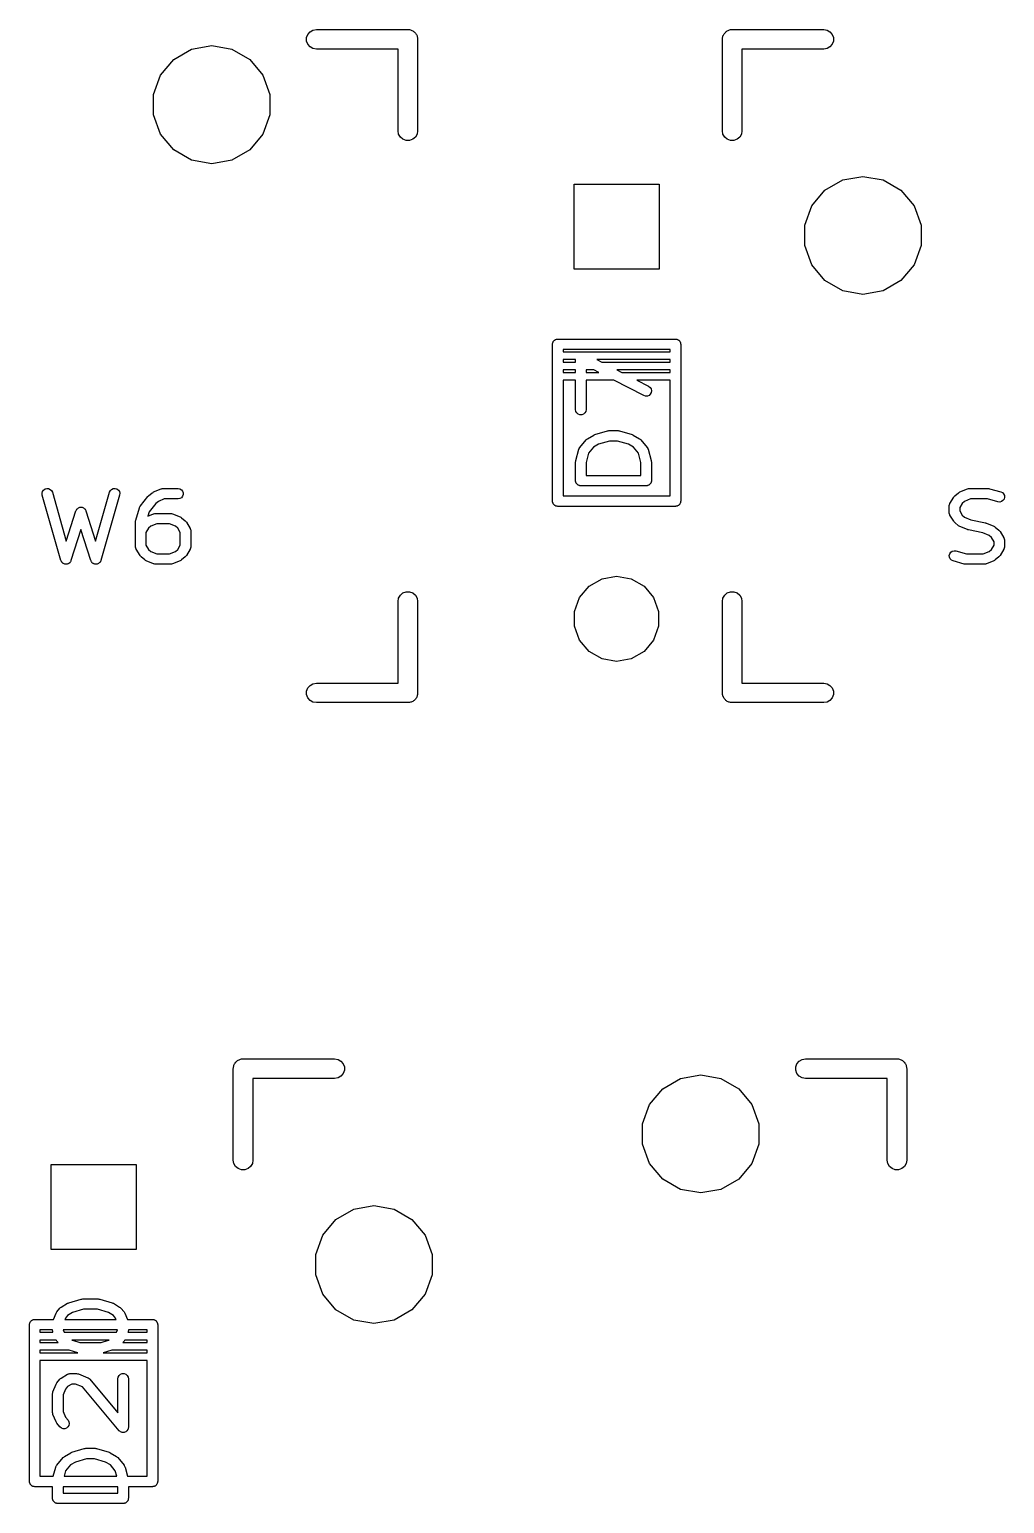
# Model space of a CAD drawing. Extents: x 47 to 330, y -254 to -153.
# Drawn here: x 151.62 to 170.56, y -182.1 to -153.46 of the extents above; entities that cross this region are included whole.
import ezdxf

# ---------------------------------------------------------------- set-up
doc = ezdxf.new("R2010")
doc.units = 0
doc.header["$MEASUREMENT"] = 0
doc.layers.add('BLACK', color=7, linetype='CONTINUOUS')

msp = doc.modelspace()

# ---------------------------------------------------------------- linework, layer by layer
at = {"layer": 'Black'}
for p, q in [((157.032, -153.555), (157.075, -153.504)), ((157.075, -153.504), (157.132, -153.471)), ((157.132, -153.471), (157.197, -153.459)), ((157.197, -153.459), (158.975, -153.459)), ((158.975, -153.459), (158.991, -153.462)), ((158.991, -153.462), (159.008, -153.462)), ((159.008, -153.462), (159.024, -153.468)), ((159.024, -153.468), (159.04, -153.471)), ((159.04, -153.471), (159.055, -153.479)), ((159.055, -153.479), (159.07, -153.485)), ((159.07, -153.485), (159.083, -153.496)), ((159.083, -153.496), (159.097, -153.504)), ((159.097, -153.504), (159.108, -153.517)), ((159.108, -153.517), (159.121, -153.528)), ((165.129, -153.528), (165.142, -153.517)), ((165.142, -153.517), (165.153, -153.504)), ((165.153, -153.504), (165.167, -153.496)), ((165.167, -153.496), (165.18, -153.485)), ((165.18, -153.485), (165.195, -153.479)), ((165.195, -153.479), (165.21, -153.471)), ((165.21, -153.471), (165.226, -153.468)), ((165.226, -153.468), (165.242, -153.462)), ((165.242, -153.462), (165.259, -153.462)), ((165.259, -153.462), (165.275, -153.459)), ((165.275, -153.459), (167.053, -153.459)), ((167.053, -153.459), (167.118, -153.471)), ((167.118, -153.471), (167.175, -153.504)), ((167.175, -153.504), (167.218, -153.555)), ((154.773, -153.842), (155.165, -153.773)), ((155.165, -153.773), (155.557, -153.842)), ((157.009, -153.617), (157.032, -153.555)), ((157.009, -153.683), (157.009, -153.617)), ((157.032, -153.745), (157.009, -153.683)), ((157.075, -153.796), (157.032, -153.745)), ((157.132, -153.829), (157.075, -153.796)), ((159.121, -153.528), (159.129, -153.542)), ((159.129, -153.542), (159.14, -153.555)), ((159.14, -153.555), (159.146, -153.57)), ((159.146, -153.57), (159.154, -153.585)), ((159.154, -153.585), (159.157, -153.601)), ((159.157, -153.601), (159.163, -153.617)), ((159.163, -153.617), (159.163, -153.634)), ((159.163, -153.634), (159.165, -153.65)), ((159.165, -153.65), (159.165, -155.428)), ((165.084, -153.65), (165.087, -153.634)), ((165.084, -155.428), (165.084, -153.65)), ((165.087, -153.617), (165.093, -153.601)), ((165.087, -153.634), (165.087, -153.617)), ((165.093, -153.601), (165.096, -153.585)), ((165.096, -153.585), (165.104, -153.57)), ((165.104, -153.57), (165.11, -153.555)), ((165.11, -153.555), (165.121, -153.542)), ((165.121, -153.542), (165.129, -153.528)), ((167.175, -153.796), (167.118, -153.829)), ((167.218, -153.745), (167.175, -153.796)), ((167.218, -153.555), (167.241, -153.617)), ((167.241, -153.683), (167.218, -153.745)), ((167.241, -153.617), (167.241, -153.683)), ((154.171, -154.346), (154.427, -154.041)), ((154.427, -154.041), (154.773, -153.842)), ((155.557, -153.842), (155.903, -154.041)), ((155.903, -154.041), (156.159, -154.346)), ((157.197, -153.84), (157.132, -153.829)), ((158.784, -153.84), (157.197, -153.84)), ((158.784, -155.428), (158.784, -153.84)), ((167.053, -153.84), (165.465, -153.84)), ((165.465, -153.84), (165.465, -155.428)), ((167.118, -153.829), (167.053, -153.84)), ((154.035, -154.721), (154.171, -154.346)), ((156.159, -154.346), (156.295, -154.721)), ((154.035, -155.119), (154.035, -154.721)), ((156.295, -154.721), (156.295, -155.119)), ((154.171, -155.494), (154.035, -155.119)), ((156.295, -155.119), (156.159, -155.494)), ((154.427, -155.799), (154.171, -155.494)), ((156.159, -155.494), (155.903, -155.799)), ((158.796, -155.493), (158.784, -155.428)), ((158.829, -155.55), (158.796, -155.493)), ((159.154, -155.493), (159.121, -155.55)), ((159.165, -155.428), (159.154, -155.493)), ((165.096, -155.493), (165.084, -155.428)), ((165.129, -155.55), (165.096, -155.493)), ((165.454, -155.493), (165.421, -155.55)), ((165.465, -155.428), (165.454, -155.493)), ((154.773, -155.998), (154.427, -155.799)), ((155.903, -155.799), (155.557, -155.998)), ((158.88, -155.593), (158.829, -155.55)), ((158.942, -155.616), (158.88, -155.593)), ((159.008, -155.616), (158.942, -155.616)), ((159.07, -155.593), (159.008, -155.616)), ((159.121, -155.55), (159.07, -155.593)), ((165.18, -155.593), (165.129, -155.55)), ((165.242, -155.616), (165.18, -155.593)), ((165.308, -155.616), (165.242, -155.616)), ((165.37, -155.593), (165.308, -155.616)), ((165.421, -155.55), (165.37, -155.593)), ((155.165, -156.067), (154.773, -155.998)), ((155.557, -155.998), (155.165, -156.067)), ((167.077, -156.581), (167.423, -156.382)), ((167.423, -156.382), (167.815, -156.313)), ((167.815, -156.313), (168.207, -156.382)), ((168.207, -156.382), (168.553, -156.581)), ((162.204, -158.115), (162.204, -156.464)), ((162.204, -156.464), (163.856, -156.464)), ((163.856, -156.464), (163.856, -158.115)), ((166.821, -156.886), (167.077, -156.581)), ((168.553, -156.581), (168.809, -156.886)), ((166.685, -157.261), (166.821, -156.886)), ((168.809, -156.886), (168.945, -157.261)), ((166.685, -157.659), (166.685, -157.261)), ((168.945, -157.261), (168.945, -157.659)), ((166.821, -158.034), (166.685, -157.659)), ((168.945, -157.659), (168.809, -158.034)), ((167.077, -158.339), (166.821, -158.034)), ((168.809, -158.034), (168.553, -158.339)), ((163.856, -158.115), (162.204, -158.115)), ((167.423, -158.538), (167.077, -158.339)), ((168.553, -158.339), (168.207, -158.538)), ((167.815, -158.607), (167.423, -158.538)), ((168.207, -158.538), (167.815, -158.607)), ((161.79, -159.55), (161.792, -159.541)), ((161.792, -159.541), (161.796, -159.534)), ((161.796, -159.534), (161.799, -159.525)), ((161.799, -159.525), (161.805, -159.518)), ((161.805, -159.518), (161.809, -159.511)), ((161.809, -159.511), (161.816, -159.505)), ((161.816, -159.505), (161.822, -159.498)), ((161.822, -159.498), (161.829, -159.494)), ((161.829, -159.494), (161.836, -159.488)), ((161.836, -159.488), (161.845, -159.485)), ((161.845, -159.485), (161.852, -159.481)), ((161.852, -159.481), (161.861, -159.479)), ((161.861, -159.479), (161.869, -159.476)), ((161.869, -159.476), (161.878, -159.476)), ((161.878, -159.476), (161.887, -159.474)), ((161.887, -159.474), (164.173, -159.474)), ((164.173, -159.474), (164.182, -159.476)), ((164.182, -159.476), (164.191, -159.476)), ((164.191, -159.476), (164.199, -159.479)), ((164.199, -159.479), (164.208, -159.481)), ((164.208, -159.481), (164.215, -159.485)), ((164.215, -159.485), (164.224, -159.488)), ((164.224, -159.488), (164.231, -159.494)), ((164.231, -159.494), (164.238, -159.498)), ((164.238, -159.498), (164.244, -159.505)), ((164.244, -159.505), (164.251, -159.511)), ((164.251, -159.511), (164.255, -159.518)), ((164.255, -159.518), (164.261, -159.525)), ((164.261, -159.525), (164.264, -159.534)), ((164.264, -159.534), (164.268, -159.541)), ((164.268, -159.541), (164.27, -159.55)), ((161.785, -159.576), (161.787, -159.567)), ((161.785, -162.624), (161.785, -159.576)), ((161.787, -159.558), (161.79, -159.55)), ((161.787, -159.567), (161.787, -159.558)), ((164.071, -159.678), (161.989, -159.678)), ((161.989, -159.678), (161.989, -159.725)), ((161.989, -159.725), (162.03, -159.725)), ((162.03, -159.725), (164.071, -159.725)), ((164.071, -159.725), (164.071, -159.678)), ((164.27, -159.55), (164.273, -159.558)), ((164.273, -159.558), (164.273, -159.567)), ((164.273, -159.567), (164.275, -159.576)), ((164.275, -159.576), (164.275, -162.624)), ((162.03, -159.875), (161.989, -159.875)), ((161.989, -159.875), (161.989, -159.925)), ((161.989, -159.925), (162.233, -159.925)), ((161.989, -160.075), (161.989, -160.125)), ((162.233, -160.075), (161.989, -160.075)), ((162.233, -159.875), (162.03, -159.875)), ((162.233, -159.925), (162.233, -159.875)), ((162.233, -160.125), (162.233, -160.075)), ((162.436, -160.075), (162.436, -160.125)), ((162.589, -160.075), (162.436, -160.075)), ((162.686, -160.125), (162.589, -160.075)), ((162.644, -159.875), (162.741, -159.925)), ((164.071, -159.875), (162.644, -159.875)), ((162.741, -159.925), (164.071, -159.925)), ((163.033, -160.075), (163.13, -160.125)), ((164.071, -160.075), (163.033, -160.075)), ((164.071, -159.925), (164.071, -159.875)), ((164.071, -160.125), (164.071, -160.075)), ((161.989, -160.125), (162.233, -160.125)), ((162.233, -160.275), (161.989, -160.275)), ((161.989, -160.275), (161.989, -162.522)), ((162.233, -160.846), (162.233, -160.275)), ((162.436, -160.125), (162.686, -160.125)), ((162.978, -160.275), (162.436, -160.275)), ((162.436, -160.275), (162.436, -160.846)), ((163.558, -160.573), (162.978, -160.275)), ((163.13, -160.125), (164.071, -160.125)), ((163.422, -160.275), (163.651, -160.393)), ((164.071, -160.275), (163.422, -160.275)), ((163.651, -160.393), (163.679, -160.414)), ((164.071, -162.522), (164.071, -160.275)), ((163.592, -160.584), (163.558, -160.573)), ((163.627, -160.582), (163.592, -160.584)), ((163.66, -160.569), (163.627, -160.582)), ((163.685, -160.545), (163.66, -160.569)), ((163.679, -160.414), (163.698, -160.444)), ((163.702, -160.513), (163.685, -160.545)), ((163.698, -160.444), (163.706, -160.478)), ((163.706, -160.478), (163.702, -160.513)), ((162.239, -160.881), (162.233, -160.846)), ((162.257, -160.911), (162.239, -160.881)), ((162.284, -160.934), (162.257, -160.911)), ((162.317, -160.946), (162.284, -160.934)), ((162.352, -160.946), (162.317, -160.946)), ((162.385, -160.934), (162.352, -160.946)), ((162.412, -160.911), (162.385, -160.934)), ((162.43, -160.881), (162.412, -160.911)), ((162.436, -160.846), (162.43, -160.881)), ((162.608, -161.329), (162.85, -161.257)), ((162.85, -161.257), (162.864, -161.255)), ((162.864, -161.255), (162.879, -161.252)), ((162.879, -161.252), (163.06, -161.252)), ((163.06, -161.252), (163.075, -161.255)), ((163.075, -161.255), (163.089, -161.257)), ((163.089, -161.257), (163.331, -161.329)), ((162.317, -161.579), (162.438, -161.434)), ((162.438, -161.434), (162.451, -161.423)), ((162.451, -161.423), (162.464, -161.412)), ((162.464, -161.412), (162.585, -161.339)), ((162.678, -161.52), (162.583, -161.577)), ((162.585, -161.339), (162.596, -161.335)), ((162.596, -161.335), (162.608, -161.329)), ((162.894, -161.456), (162.678, -161.52)), ((163.045, -161.456), (162.894, -161.456)), ((163.261, -161.52), (163.045, -161.456)), ((163.356, -161.577), (163.261, -161.52)), ((163.331, -161.329), (163.343, -161.335)), ((163.343, -161.335), (163.354, -161.339)), ((163.354, -161.339), (163.475, -161.412)), ((163.475, -161.412), (163.488, -161.423)), ((163.488, -161.423), (163.501, -161.434)), ((163.501, -161.434), (163.622, -161.579)), ((162.237, -161.835), (162.297, -161.617)), ((162.297, -161.617), (162.299, -161.614)), ((162.299, -161.61), (162.306, -161.598)), ((162.299, -161.614), (162.299, -161.61)), ((162.306, -161.598), (162.312, -161.585)), ((162.312, -161.585), (162.315, -161.583)), ((162.315, -161.583), (162.317, -161.579)), ((162.487, -161.693), (162.436, -161.876)), ((162.583, -161.577), (162.487, -161.693)), ((163.452, -161.693), (163.356, -161.577)), ((163.503, -161.876), (163.452, -161.693)), ((163.622, -161.579), (163.624, -161.583)), ((163.624, -161.583), (163.627, -161.585)), ((163.627, -161.585), (163.633, -161.598)), ((163.633, -161.598), (163.64, -161.61)), ((163.64, -161.61), (163.64, -161.614)), ((163.64, -161.614), (163.642, -161.617)), ((163.642, -161.617), (163.702, -161.835)), ((162.233, -161.862), (162.235, -161.848)), ((162.233, -162.225), (162.233, -161.862)), ((162.235, -161.848), (162.237, -161.835)), ((162.436, -161.876), (162.436, -162.123)), ((163.503, -162.123), (163.503, -161.876)), ((163.702, -161.835), (163.704, -161.848)), ((163.704, -161.848), (163.706, -161.862)), ((163.706, -161.862), (163.706, -162.225)), ((151.899, -162.409), (151.927, -162.388)), ((151.927, -162.388), (151.961, -162.378)), ((151.961, -162.378), (151.997, -162.381)), ((151.997, -162.381), (152.029, -162.395)), ((152.029, -162.395), (152.054, -162.42)), ((153.196, -162.42), (153.221, -162.395)), ((153.221, -162.395), (153.253, -162.381)), ((153.253, -162.381), (153.289, -162.378)), ((153.289, -162.378), (153.323, -162.388)), ((153.323, -162.388), (153.351, -162.409)), ((154.037, -162.446), (154.182, -162.386)), ((154.182, -162.386), (154.185, -162.385)), ((154.185, -162.385), (154.187, -162.384)), ((154.187, -162.384), (154.202, -162.381)), ((154.202, -162.381), (154.217, -162.378)), ((154.217, -162.378), (154.219, -162.378)), ((154.219, -162.378), (154.222, -162.378)), ((154.222, -162.378), (154.512, -162.378)), ((154.512, -162.378), (154.547, -162.384)), ((154.547, -162.384), (154.577, -162.402)), ((154.577, -162.402), (154.6, -162.429)), ((162.234, -162.234), (162.233, -162.225)), ((162.234, -162.243), (162.234, -162.234)), ((162.238, -162.251), (162.234, -162.243)), ((162.239, -162.26), (162.238, -162.251)), ((162.243, -162.267), (162.239, -162.26)), ((162.247, -162.276), (162.243, -162.267)), ((162.252, -162.282), (162.247, -162.276)), ((162.257, -162.29), (162.252, -162.282)), ((162.264, -162.296), (162.257, -162.29)), ((162.269, -162.303), (162.264, -162.296)), ((162.277, -162.307), (162.269, -162.303)), ((162.284, -162.313), (162.277, -162.307)), ((162.292, -162.316), (162.284, -162.313)), ((162.3, -162.32), (162.292, -162.316)), ((162.309, -162.322), (162.3, -162.32)), ((162.317, -162.325), (162.309, -162.322)), ((162.326, -162.325), (162.317, -162.325)), ((162.335, -162.326), (162.326, -162.325)), ((163.605, -162.326), (162.335, -162.326)), ((162.436, -162.123), (163.503, -162.123)), ((163.613, -162.325), (163.605, -162.326)), ((163.622, -162.325), (163.613, -162.325)), ((163.631, -162.322), (163.622, -162.325)), ((163.639, -162.32), (163.631, -162.322)), ((163.647, -162.316), (163.639, -162.32)), ((163.655, -162.313), (163.647, -162.316)), ((163.662, -162.307), (163.655, -162.313)), ((163.67, -162.303), (163.662, -162.307)), ((163.676, -162.296), (163.67, -162.303)), ((163.682, -162.29), (163.676, -162.296)), ((163.687, -162.282), (163.682, -162.29)), ((163.693, -162.276), (163.687, -162.282)), ((163.696, -162.267), (163.693, -162.276)), ((163.7, -162.26), (163.696, -162.267)), ((163.702, -162.251), (163.7, -162.26)), ((163.705, -162.243), (163.702, -162.251)), ((163.706, -162.225), (163.705, -162.234)), ((163.705, -162.234), (163.705, -162.243)), ((169.699, -162.446), (169.844, -162.386)), ((169.844, -162.386), (169.846, -162.385)), ((169.846, -162.385), (169.849, -162.384)), ((169.849, -162.384), (169.864, -162.381)), ((169.864, -162.381), (169.879, -162.378)), ((169.879, -162.378), (169.881, -162.378)), ((169.881, -162.378), (169.883, -162.378)), ((169.883, -162.378), (170.246, -162.378)), ((170.246, -162.378), (170.26, -162.38)), ((170.26, -162.38), (170.273, -162.382)), ((170.273, -162.382), (170.491, -162.442)), ((151.871, -162.472), (151.879, -162.438)), ((151.874, -162.507), (151.871, -162.472)), ((152.237, -163.777), (151.874, -162.507)), ((151.879, -162.438), (151.899, -162.409)), ((152.054, -162.42), (152.07, -162.452)), ((152.07, -162.452), (152.34, -163.399)), ((152.91, -163.399), (153.18, -162.452)), ((153.376, -162.507), (153.013, -163.777)), ((153.18, -162.452), (153.196, -162.42)), ((153.351, -162.409), (153.371, -162.438)), ((153.371, -162.438), (153.379, -162.472)), ((153.379, -162.472), (153.376, -162.507)), ((153.779, -162.718), (153.925, -162.537)), ((153.925, -162.537), (153.932, -162.53)), ((153.932, -162.53), (153.939, -162.522)), ((153.939, -162.522), (154.011, -162.462)), ((154.077, -162.672), (153.95, -162.83)), ((154.011, -162.462), (154.025, -162.454)), ((154.025, -162.454), (154.037, -162.446)), ((154.13, -162.628), (154.077, -162.672)), ((154.242, -162.581), (154.13, -162.628)), ((154.512, -162.581), (154.242, -162.581)), ((154.547, -162.575), (154.512, -162.581)), ((154.577, -162.557), (154.547, -162.575)), ((154.6, -162.53), (154.577, -162.557)), ((154.6, -162.429), (154.612, -162.462)), ((154.612, -162.497), (154.6, -162.53)), ((154.612, -162.462), (154.612, -162.497)), ((161.787, -162.633), (161.785, -162.624)), ((161.787, -162.642), (161.787, -162.633)), ((161.79, -162.65), (161.787, -162.642)), ((161.792, -162.659), (161.79, -162.65)), ((161.796, -162.666), (161.792, -162.659)), ((161.799, -162.675), (161.796, -162.666)), ((161.805, -162.682), (161.799, -162.675)), ((161.809, -162.689), (161.805, -162.682)), ((161.816, -162.695), (161.809, -162.689)), ((161.989, -162.522), (164.071, -162.522)), ((164.251, -162.689), (164.244, -162.695)), ((164.255, -162.682), (164.251, -162.689)), ((164.261, -162.675), (164.255, -162.682)), ((164.264, -162.666), (164.261, -162.675)), ((164.268, -162.659), (164.264, -162.666)), ((164.27, -162.65), (164.268, -162.659)), ((164.273, -162.642), (164.27, -162.65)), ((164.275, -162.624), (164.273, -162.633)), ((164.273, -162.633), (164.273, -162.642)), ((169.496, -162.695), (169.498, -162.687)), ((169.498, -162.687), (169.502, -162.678)), ((169.502, -162.678), (169.506, -162.669)), ((169.506, -162.669), (169.578, -162.548)), ((169.578, -162.548), (169.59, -162.535)), ((169.59, -162.535), (169.601, -162.522)), ((169.601, -162.522), (169.673, -162.462)), ((169.673, -162.462), (169.686, -162.454)), ((169.686, -162.454), (169.699, -162.446)), ((169.744, -162.668), (169.695, -162.75)), ((169.791, -162.628), (169.744, -162.668)), ((169.904, -162.581), (169.791, -162.628)), ((170.232, -162.581), (169.904, -162.581)), ((170.437, -162.638), (170.232, -162.581)), ((170.472, -162.641), (170.437, -162.638)), ((170.506, -162.632), (170.472, -162.641)), ((170.491, -162.442), (170.523, -162.457)), ((170.535, -162.612), (170.506, -162.632)), ((170.523, -162.457), (170.548, -162.482)), ((170.556, -162.584), (170.535, -162.612)), ((170.548, -162.482), (170.562, -162.515)), ((170.565, -162.55), (170.556, -162.584)), ((170.562, -162.515), (170.565, -162.55)), ((152.34, -163.399), (152.528, -162.811)), ((152.528, -162.811), (152.53, -162.808)), ((152.53, -162.808), (152.531, -162.804)), ((152.531, -162.804), (152.538, -162.792)), ((152.538, -162.792), (152.545, -162.78)), ((152.545, -162.78), (152.548, -162.777)), ((152.548, -162.777), (152.55, -162.774)), ((152.55, -162.774), (152.561, -162.766)), ((152.561, -162.766), (152.571, -162.756)), ((152.571, -162.756), (152.575, -162.755)), ((152.575, -162.755), (152.578, -162.752)), ((152.578, -162.752), (152.591, -162.748)), ((152.591, -162.748), (152.603, -162.743)), ((152.603, -162.743), (152.607, -162.743)), ((152.607, -162.743), (152.611, -162.742)), ((152.611, -162.742), (152.625, -162.742)), ((152.625, -162.742), (152.639, -162.742)), ((152.639, -162.742), (152.643, -162.743)), ((152.643, -162.743), (152.647, -162.743)), ((152.647, -162.743), (152.659, -162.748)), ((152.659, -162.748), (152.672, -162.752)), ((152.672, -162.752), (152.675, -162.755)), ((152.675, -162.755), (152.679, -162.756)), ((152.679, -162.756), (152.689, -162.766)), ((152.689, -162.766), (152.7, -162.774)), ((152.7, -162.774), (152.702, -162.777)), ((152.702, -162.777), (152.705, -162.78)), ((152.705, -162.78), (152.712, -162.792)), ((152.712, -162.792), (152.719, -162.804)), ((152.719, -162.804), (152.72, -162.808)), ((152.72, -162.808), (152.722, -162.811)), ((152.722, -162.811), (152.91, -163.399)), ((153.689, -162.995), (153.761, -162.753)), ((153.761, -162.753), (153.762, -162.751)), ((153.762, -162.749), (153.77, -162.735)), ((153.762, -162.751), (153.762, -162.749)), ((153.77, -162.735), (153.777, -162.721)), ((153.777, -162.721), (153.779, -162.72)), ((153.779, -162.72), (153.779, -162.718)), ((153.95, -162.83), (153.924, -162.917)), ((153.924, -162.917), (154.037, -162.87)), ((154.037, -162.87), (154.04, -162.869)), ((154.04, -162.869), (154.042, -162.868)), ((154.042, -162.868), (154.057, -162.865)), ((154.057, -162.865), (154.072, -162.862)), ((154.072, -162.862), (154.074, -162.862)), ((154.074, -162.862), (154.076, -162.862)), ((154.076, -162.862), (154.367, -162.862)), ((154.367, -162.862), (154.369, -162.862)), ((154.369, -162.862), (154.371, -162.862)), ((154.371, -162.862), (154.386, -162.865)), ((154.386, -162.865), (154.401, -162.868)), ((154.401, -162.868), (154.403, -162.869)), ((154.403, -162.869), (154.406, -162.87)), ((154.406, -162.87), (154.551, -162.93)), ((154.551, -162.93), (154.564, -162.938)), ((154.564, -162.938), (154.577, -162.946)), ((154.577, -162.946), (154.649, -163.006)), ((161.822, -162.702), (161.816, -162.695)), ((161.829, -162.706), (161.822, -162.702)), ((161.836, -162.712), (161.829, -162.706)), ((161.845, -162.715), (161.836, -162.712)), ((161.852, -162.719), (161.845, -162.715)), ((161.861, -162.721), (161.852, -162.719)), ((161.869, -162.724), (161.861, -162.721)), ((161.878, -162.724), (161.869, -162.724)), ((161.887, -162.726), (161.878, -162.724)), ((164.173, -162.726), (161.887, -162.726)), ((164.182, -162.724), (164.173, -162.726)), ((164.191, -162.724), (164.182, -162.724)), ((164.199, -162.721), (164.191, -162.724)), ((164.208, -162.719), (164.199, -162.721)), ((164.215, -162.715), (164.208, -162.719)), ((164.224, -162.712), (164.215, -162.715)), ((164.231, -162.706), (164.224, -162.712)), ((164.238, -162.702), (164.231, -162.706)), ((164.244, -162.695), (164.238, -162.702)), ((169.491, -162.721), (169.493, -162.712)), ((169.491, -162.842), (169.491, -162.721)), ((169.493, -162.852), (169.491, -162.842)), ((169.493, -162.702), (169.496, -162.695)), ((169.493, -162.712), (169.493, -162.702)), ((169.493, -162.862), (169.493, -162.852)), ((169.496, -162.869), (169.493, -162.862)), ((169.498, -162.877), (169.496, -162.869)), ((169.502, -162.886), (169.498, -162.877)), ((169.506, -162.895), (169.502, -162.886)), ((169.578, -163.016), (169.506, -162.895)), ((169.695, -162.75), (169.695, -162.814)), ((169.695, -162.814), (169.744, -162.896)), ((169.744, -162.896), (169.791, -162.936)), ((169.791, -162.936), (169.913, -162.987)), ((152.625, -163.176), (152.431, -163.78)), ((152.819, -163.78), (152.625, -163.176)), ((153.685, -163.024), (153.687, -163.009)), ((153.685, -163.508), (153.685, -163.024)), ((153.687, -163.009), (153.689, -162.995)), ((153.937, -163.151), (153.888, -163.233)), ((153.888, -163.233), (153.888, -163.479)), ((153.985, -163.112), (153.937, -163.151)), ((154.097, -163.065), (153.985, -163.112)), ((154.346, -163.065), (154.097, -163.065)), ((154.459, -163.112), (154.346, -163.065)), ((154.506, -163.151), (154.459, -163.112)), ((154.555, -163.233), (154.506, -163.151)), ((154.555, -163.479), (154.555, -163.233)), ((154.649, -163.006), (154.66, -163.019)), ((154.66, -163.019), (154.672, -163.032)), ((154.672, -163.032), (154.744, -163.153)), ((154.744, -163.153), (154.748, -163.162)), ((154.748, -163.162), (154.752, -163.17)), ((154.752, -163.17), (154.754, -163.178)), ((154.754, -163.178), (154.757, -163.186)), ((154.757, -163.186), (154.757, -163.196)), ((154.757, -163.196), (154.759, -163.205)), ((154.759, -163.205), (154.759, -163.508)), ((169.59, -163.028), (169.578, -163.016)), ((169.601, -163.041), (169.59, -163.028)), ((169.673, -163.102), (169.601, -163.041)), ((169.686, -163.109), (169.673, -163.102)), ((169.699, -163.118), (169.686, -163.109)), ((169.844, -163.178), (169.699, -163.118)), ((169.854, -163.18), (169.844, -163.178)), ((169.863, -163.184), (169.854, -163.18)), ((170.143, -163.242), (169.863, -163.184)), ((169.913, -162.987), (170.194, -163.045)), ((170.265, -163.293), (170.143, -163.242)), ((170.194, -163.045), (170.203, -163.049)), ((170.203, -163.049), (170.213, -163.051)), ((170.213, -163.051), (170.358, -163.111)), ((170.358, -163.111), (170.371, -163.12)), ((170.371, -163.12), (170.384, -163.127)), ((170.384, -163.127), (170.456, -163.188)), ((170.456, -163.188), (170.467, -163.201)), ((170.467, -163.201), (170.478, -163.213)), ((170.478, -163.213), (170.551, -163.334)), ((153.686, -163.517), (153.685, -163.508)), ((153.686, -163.527), (153.686, -163.517)), ((153.689, -163.534), (153.686, -163.527)), ((153.691, -163.542), (153.689, -163.534)), ((153.696, -163.551), (153.691, -163.542)), ((153.699, -163.56), (153.696, -163.551)), ((153.888, -163.479), (153.937, -163.562)), ((154.506, -163.562), (154.555, -163.479)), ((154.748, -163.551), (154.744, -163.56)), ((154.752, -163.542), (154.748, -163.551)), ((154.754, -163.534), (154.752, -163.542)), ((154.757, -163.527), (154.754, -163.534)), ((154.759, -163.508), (154.757, -163.517)), ((154.757, -163.517), (154.757, -163.527)), ((170.313, -163.333), (170.265, -163.293)), ((170.362, -163.415), (170.313, -163.333)), ((170.313, -163.562), (170.362, -163.479)), ((170.362, -163.479), (170.362, -163.415)), ((170.551, -163.334), (170.554, -163.343)), ((170.554, -163.551), (170.551, -163.56)), ((170.554, -163.343), (170.559, -163.352)), ((170.559, -163.542), (170.554, -163.551)), ((170.559, -163.352), (170.561, -163.36)), ((170.561, -163.534), (170.559, -163.542)), ((170.561, -163.36), (170.564, -163.367)), ((170.564, -163.527), (170.561, -163.534)), ((170.564, -163.367), (170.564, -163.377)), ((170.564, -163.377), (170.565, -163.387)), ((170.565, -163.508), (170.564, -163.517)), ((170.564, -163.517), (170.564, -163.527)), ((170.565, -163.387), (170.565, -163.508)), ((152.239, -163.783), (152.237, -163.777)), ((152.241, -163.788), (152.239, -163.783)), ((152.247, -163.798), (152.241, -163.788)), ((152.252, -163.809), (152.247, -163.798)), ((152.257, -163.813), (152.252, -163.809)), ((152.26, -163.818), (152.257, -163.813)), ((152.269, -163.825), (152.26, -163.818)), ((152.278, -163.834), (152.269, -163.825)), ((152.283, -163.836), (152.278, -163.834)), ((152.287, -163.839), (152.283, -163.836)), ((152.389, -163.835), (152.384, -163.838)), ((152.398, -163.827), (152.389, -163.835)), ((152.408, -163.82), (152.398, -163.827)), ((152.411, -163.816), (152.408, -163.82)), ((152.415, -163.812), (152.411, -163.816)), ((152.421, -163.801), (152.415, -163.812)), ((152.427, -163.791), (152.421, -163.801)), ((152.429, -163.785), (152.427, -163.791)), ((152.431, -163.78), (152.429, -163.785)), ((152.821, -163.785), (152.819, -163.78)), ((152.823, -163.791), (152.821, -163.785)), ((152.829, -163.801), (152.823, -163.791)), ((152.835, -163.812), (152.829, -163.801)), ((152.839, -163.816), (152.835, -163.812)), ((152.842, -163.82), (152.839, -163.816)), ((152.852, -163.827), (152.842, -163.82)), ((152.861, -163.835), (152.852, -163.827)), ((152.866, -163.838), (152.861, -163.835)), ((152.967, -163.836), (152.963, -163.839)), ((152.972, -163.834), (152.967, -163.836)), ((152.981, -163.825), (152.972, -163.834)), ((152.99, -163.818), (152.981, -163.825)), ((152.993, -163.813), (152.99, -163.818)), ((152.998, -163.809), (152.993, -163.813)), ((153.003, -163.798), (152.998, -163.809)), ((153.009, -163.788), (153.003, -163.798)), ((153.011, -163.783), (153.009, -163.788)), ((153.013, -163.777), (153.011, -163.783)), ((153.772, -163.681), (153.699, -163.56)), ((153.783, -163.694), (153.772, -163.681)), ((153.794, -163.707), (153.783, -163.694)), ((153.866, -163.767), (153.794, -163.707)), ((153.879, -163.775), (153.866, -163.767)), ((153.892, -163.783), (153.879, -163.775)), ((154.037, -163.843), (153.892, -163.783)), ((153.937, -163.562), (153.985, -163.601)), ((153.985, -163.601), (154.097, -163.648)), ((154.097, -163.648), (154.346, -163.648)), ((154.346, -163.648), (154.459, -163.601)), ((154.551, -163.783), (154.406, -163.843)), ((154.459, -163.601), (154.506, -163.562)), ((154.564, -163.775), (154.551, -163.783)), ((154.577, -163.767), (154.564, -163.775)), ((154.649, -163.707), (154.577, -163.767)), ((154.66, -163.694), (154.649, -163.707)), ((154.672, -163.681), (154.66, -163.694)), ((154.744, -163.56), (154.672, -163.681)), ((169.492, -163.679), (169.501, -163.645)), ((169.495, -163.714), (169.492, -163.679)), ((169.509, -163.747), (169.495, -163.714)), ((169.501, -163.645), (169.522, -163.617)), ((169.534, -163.772), (169.509, -163.747)), ((169.522, -163.617), (169.551, -163.597)), ((169.566, -163.787), (169.534, -163.772)), ((169.551, -163.597), (169.585, -163.588)), ((169.784, -163.847), (169.566, -163.787)), ((169.585, -163.588), (169.62, -163.591)), ((169.62, -163.591), (169.825, -163.648)), ((169.825, -163.648), (170.153, -163.648)), ((170.153, -163.648), (170.265, -163.601)), ((170.358, -163.783), (170.213, -163.843)), ((170.265, -163.601), (170.313, -163.562)), ((170.371, -163.775), (170.358, -163.783)), ((170.384, -163.767), (170.371, -163.775)), ((170.456, -163.707), (170.384, -163.767)), ((170.467, -163.694), (170.456, -163.707)), ((170.478, -163.681), (170.467, -163.694)), ((170.551, -163.56), (170.478, -163.681)), ((152.299, -163.843), (152.287, -163.839)), ((152.31, -163.848), (152.299, -163.843)), ((152.316, -163.848), (152.31, -163.848)), ((152.321, -163.85), (152.316, -163.848)), ((152.333, -163.85), (152.321, -163.85)), ((152.345, -163.851), (152.333, -163.85)), ((152.351, -163.849), (152.345, -163.851)), ((152.356, -163.849), (152.351, -163.849)), ((152.368, -163.844), (152.356, -163.849)), ((152.379, -163.841), (152.368, -163.844)), ((152.384, -163.838), (152.379, -163.841)), ((152.871, -163.841), (152.866, -163.838)), ((152.882, -163.844), (152.871, -163.841)), ((152.894, -163.849), (152.882, -163.844)), ((152.899, -163.849), (152.894, -163.849)), ((152.905, -163.851), (152.899, -163.849)), ((152.917, -163.85), (152.905, -163.851)), ((152.929, -163.85), (152.917, -163.85)), ((152.934, -163.848), (152.929, -163.85)), ((152.94, -163.848), (152.934, -163.848)), ((152.951, -163.843), (152.94, -163.848)), ((152.963, -163.839), (152.951, -163.843)), ((154.04, -163.844), (154.037, -163.843)), ((154.042, -163.845), (154.04, -163.844)), ((154.057, -163.848), (154.042, -163.845)), ((154.072, -163.851), (154.057, -163.848)), ((154.074, -163.851), (154.072, -163.851)), ((154.076, -163.851), (154.074, -163.851)), ((154.367, -163.851), (154.076, -163.851)), ((154.369, -163.851), (154.367, -163.851)), ((154.371, -163.851), (154.369, -163.851)), ((154.386, -163.848), (154.371, -163.851)), ((154.401, -163.845), (154.386, -163.848)), ((154.403, -163.844), (154.401, -163.845)), ((154.406, -163.843), (154.403, -163.844)), ((162.747, -164.131), (163.03, -164.081)), ((163.03, -164.081), (163.313, -164.131)), ((169.797, -163.849), (169.784, -163.847)), ((169.811, -163.851), (169.797, -163.849)), ((170.174, -163.851), (169.811, -163.851)), ((170.176, -163.851), (170.174, -163.851)), ((170.178, -163.851), (170.176, -163.851)), ((170.193, -163.848), (170.178, -163.851)), ((170.208, -163.845), (170.193, -163.848)), ((170.21, -163.844), (170.208, -163.845)), ((170.213, -163.843), (170.21, -163.844)), ((158.829, -164.45), (158.88, -164.407)), ((158.88, -164.407), (158.942, -164.384)), ((158.942, -164.384), (159.008, -164.384)), ((159.008, -164.384), (159.07, -164.407)), ((159.07, -164.407), (159.121, -164.45)), ((162.312, -164.496), (162.497, -164.275)), ((162.497, -164.275), (162.747, -164.131)), ((163.313, -164.131), (163.563, -164.275)), ((163.563, -164.275), (163.748, -164.496)), ((165.129, -164.45), (165.18, -164.407)), ((165.18, -164.407), (165.242, -164.384)), ((165.242, -164.384), (165.308, -164.384)), ((165.308, -164.384), (165.37, -164.407)), ((165.37, -164.407), (165.421, -164.45)), ((158.784, -164.572), (158.796, -164.507)), ((158.784, -166.159), (158.784, -164.572)), ((158.796, -164.507), (158.829, -164.45)), ((159.121, -164.45), (159.154, -164.507)), ((159.154, -164.507), (159.165, -164.572)), ((159.165, -164.572), (159.165, -166.35)), ((162.214, -164.766), (162.312, -164.496)), ((163.748, -164.496), (163.846, -164.766)), ((165.084, -164.572), (165.096, -164.507)), ((165.084, -166.35), (165.084, -164.572)), ((165.096, -164.507), (165.129, -164.45)), ((165.421, -164.45), (165.454, -164.507)), ((165.454, -164.507), (165.465, -164.572)), ((165.465, -164.572), (165.465, -166.159)), ((162.214, -165.054), (162.214, -164.766)), ((163.846, -164.766), (163.846, -165.054)), ((162.312, -165.324), (162.214, -165.054)), ((163.846, -165.054), (163.748, -165.324)), ((162.497, -165.545), (162.312, -165.324)), ((162.747, -165.689), (162.497, -165.545)), ((163.563, -165.545), (163.313, -165.689)), ((163.748, -165.324), (163.563, -165.545)), ((163.03, -165.739), (162.747, -165.689)), ((163.313, -165.689), (163.03, -165.739)), ((157.009, -166.317), (157.032, -166.255)), ((157.009, -166.383), (157.009, -166.317)), ((157.032, -166.445), (157.009, -166.383)), ((157.032, -166.255), (157.075, -166.204)), ((157.075, -166.204), (157.132, -166.171)), ((157.132, -166.171), (157.197, -166.159)), ((157.197, -166.159), (158.784, -166.159)), ((159.154, -166.415), (159.146, -166.43)), ((159.157, -166.399), (159.154, -166.415)), ((159.163, -166.383), (159.157, -166.399)), ((159.165, -166.35), (159.163, -166.366)), ((159.163, -166.366), (159.163, -166.383)), ((165.087, -166.366), (165.084, -166.35)), ((165.087, -166.383), (165.087, -166.366)), ((165.093, -166.399), (165.087, -166.383)), ((165.096, -166.415), (165.093, -166.399)), ((165.104, -166.43), (165.096, -166.415)), ((165.465, -166.159), (167.053, -166.159)), ((167.053, -166.159), (167.118, -166.171)), ((167.118, -166.171), (167.175, -166.204)), ((167.175, -166.204), (167.218, -166.255)), ((167.218, -166.255), (167.241, -166.317)), ((167.241, -166.383), (167.218, -166.445)), ((167.241, -166.317), (167.241, -166.383)), ((157.075, -166.496), (157.032, -166.445)), ((157.132, -166.529), (157.075, -166.496)), ((157.197, -166.54), (157.132, -166.529)), ((158.975, -166.54), (157.197, -166.54)), ((158.991, -166.538), (158.975, -166.54)), ((159.008, -166.538), (158.991, -166.538)), ((159.024, -166.532), (159.008, -166.538)), ((159.04, -166.529), (159.024, -166.532)), ((159.055, -166.521), (159.04, -166.529)), ((159.07, -166.515), (159.055, -166.521)), ((159.083, -166.504), (159.07, -166.515)), ((159.097, -166.496), (159.083, -166.504)), ((159.108, -166.483), (159.097, -166.496)), ((159.121, -166.472), (159.108, -166.483)), ((159.129, -166.458), (159.121, -166.472)), ((159.14, -166.445), (159.129, -166.458)), ((159.146, -166.43), (159.14, -166.445)), ((165.11, -166.445), (165.104, -166.43)), ((165.121, -166.458), (165.11, -166.445)), ((165.129, -166.472), (165.121, -166.458)), ((165.142, -166.483), (165.129, -166.472)), ((165.153, -166.496), (165.142, -166.483)), ((165.167, -166.504), (165.153, -166.496)), ((165.18, -166.515), (165.167, -166.504)), ((165.195, -166.521), (165.18, -166.515)), ((165.21, -166.529), (165.195, -166.521)), ((165.226, -166.532), (165.21, -166.529)), ((165.242, -166.538), (165.226, -166.532)), ((165.259, -166.538), (165.242, -166.538)), ((165.275, -166.54), (165.259, -166.538)), ((167.053, -166.54), (165.275, -166.54)), ((167.118, -166.529), (167.053, -166.54)), ((167.175, -166.496), (167.118, -166.529)), ((167.218, -166.445), (167.175, -166.496)), ((155.596, -173.585), (155.604, -173.57)), ((155.604, -173.57), (155.61, -173.555)), ((155.61, -173.555), (155.621, -173.542)), ((155.621, -173.542), (155.629, -173.528)), ((155.629, -173.528), (155.642, -173.517)), ((155.642, -173.517), (155.653, -173.504)), ((155.653, -173.504), (155.667, -173.496)), ((155.667, -173.496), (155.68, -173.485)), ((155.68, -173.485), (155.695, -173.479)), ((155.695, -173.479), (155.71, -173.471)), ((155.71, -173.471), (155.726, -173.468)), ((155.726, -173.468), (155.742, -173.462)), ((155.742, -173.462), (155.759, -173.462)), ((155.759, -173.462), (155.775, -173.459)), ((155.775, -173.459), (157.553, -173.459)), ((157.553, -173.459), (157.618, -173.471)), ((157.618, -173.471), (157.675, -173.504)), ((157.675, -173.504), (157.718, -173.555)), ((157.718, -173.555), (157.741, -173.617)), ((166.509, -173.617), (166.532, -173.555)), ((166.532, -173.555), (166.575, -173.504)), ((166.575, -173.504), (166.632, -173.471)), ((166.632, -173.471), (166.697, -173.459)), ((166.697, -173.459), (168.475, -173.459)), ((168.475, -173.459), (168.491, -173.462)), ((168.491, -173.462), (168.508, -173.462)), ((168.508, -173.462), (168.524, -173.468)), ((168.524, -173.468), (168.54, -173.471)), ((168.54, -173.471), (168.555, -173.479)), ((168.555, -173.479), (168.57, -173.485)), ((168.57, -173.485), (168.583, -173.496)), ((168.583, -173.496), (168.597, -173.504)), ((168.597, -173.504), (168.608, -173.517)), ((168.608, -173.517), (168.621, -173.528)), ((168.621, -173.528), (168.629, -173.542)), ((168.629, -173.542), (168.64, -173.555)), ((168.64, -173.555), (168.646, -173.57)), ((168.646, -173.57), (168.654, -173.585)), ((155.584, -173.65), (155.587, -173.634)), ((155.584, -175.428), (155.584, -173.65)), ((155.587, -173.617), (155.593, -173.601)), ((155.587, -173.634), (155.587, -173.617)), ((155.593, -173.601), (155.596, -173.585)), ((157.553, -173.84), (155.965, -173.84)), ((155.965, -173.84), (155.965, -175.428)), ((157.618, -173.829), (157.553, -173.84)), ((157.675, -173.796), (157.618, -173.829)), ((157.718, -173.745), (157.675, -173.796)), ((157.741, -173.683), (157.718, -173.745)), ((157.741, -173.617), (157.741, -173.683)), ((163.927, -174.041), (164.273, -173.842)), ((164.273, -173.842), (164.665, -173.773)), ((164.665, -173.773), (165.057, -173.842)), ((165.057, -173.842), (165.403, -174.041)), ((166.509, -173.683), (166.509, -173.617)), ((166.532, -173.745), (166.509, -173.683)), ((166.575, -173.796), (166.532, -173.745)), ((166.632, -173.829), (166.575, -173.796)), ((166.697, -173.84), (166.632, -173.829)), ((168.284, -173.84), (166.697, -173.84)), ((168.284, -175.428), (168.284, -173.84)), ((168.654, -173.585), (168.657, -173.601)), ((168.657, -173.601), (168.663, -173.617)), ((168.663, -173.617), (168.663, -173.634)), ((168.663, -173.634), (168.665, -173.65)), ((168.665, -173.65), (168.665, -175.428)), ((163.671, -174.346), (163.927, -174.041)), ((165.403, -174.041), (165.659, -174.346)), ((163.535, -174.721), (163.671, -174.346)), ((165.659, -174.346), (165.795, -174.721)), ((163.535, -175.119), (163.535, -174.721)), ((165.795, -174.721), (165.795, -175.119)), ((163.671, -175.494), (163.535, -175.119)), ((165.795, -175.119), (165.659, -175.494)), ((152.044, -177.165), (152.044, -175.514)), ((152.044, -175.514), (153.695, -175.514)), ((153.695, -175.514), (153.695, -177.165)), ((155.596, -175.493), (155.584, -175.428)), ((155.629, -175.55), (155.596, -175.493)), ((155.68, -175.593), (155.629, -175.55)), ((155.921, -175.55), (155.87, -175.593)), ((155.954, -175.493), (155.921, -175.55)), ((155.965, -175.428), (155.954, -175.493)), ((163.927, -175.799), (163.671, -175.494)), ((165.659, -175.494), (165.403, -175.799)), ((168.296, -175.493), (168.284, -175.428)), ((168.329, -175.55), (168.296, -175.493)), ((168.38, -175.593), (168.329, -175.55)), ((168.621, -175.55), (168.57, -175.593)), ((168.654, -175.493), (168.621, -175.55)), ((168.665, -175.428), (168.654, -175.493)), ((155.742, -175.616), (155.68, -175.593)), ((155.808, -175.616), (155.742, -175.616)), ((155.87, -175.593), (155.808, -175.616)), ((164.273, -175.998), (163.927, -175.799)), ((165.403, -175.799), (165.057, -175.998)), ((168.442, -175.616), (168.38, -175.593)), ((168.508, -175.616), (168.442, -175.616)), ((168.57, -175.593), (168.508, -175.616)), ((164.665, -176.067), (164.273, -175.998)), ((165.057, -175.998), (164.665, -176.067)), ((157.577, -176.581), (157.923, -176.382)), ((157.923, -176.382), (158.315, -176.313)), ((158.315, -176.313), (158.707, -176.382)), ((158.707, -176.382), (159.053, -176.581)), ((157.321, -176.886), (157.577, -176.581)), ((159.053, -176.581), (159.309, -176.886)), ((157.185, -177.261), (157.321, -176.886)), ((159.309, -176.886), (159.445, -177.261)), ((153.695, -177.165), (152.044, -177.165)), ((157.185, -177.659), (157.185, -177.261)), ((159.445, -177.261), (159.445, -177.659)), ((157.321, -178.034), (157.185, -177.659)), ((159.445, -177.659), (159.309, -178.034)), ((152.387, -178.202), (152.629, -178.13)), ((152.629, -178.13), (152.644, -178.128)), ((152.644, -178.128), (152.658, -178.125)), ((152.658, -178.125), (152.961, -178.125)), ((152.961, -178.125), (152.975, -178.128)), ((152.975, -178.128), (152.99, -178.13)), ((152.99, -178.13), (153.232, -178.202)), ((157.577, -178.339), (157.321, -178.034)), ((159.309, -178.034), (159.053, -178.339)), ((152.092, -178.524), (152.141, -178.405)), ((152.141, -178.405), (152.149, -178.393)), ((152.149, -178.393), (152.157, -178.38)), ((152.157, -178.38), (152.217, -178.307)), ((152.217, -178.307), (152.23, -178.296)), ((152.23, -178.296), (152.243, -178.285)), ((152.243, -178.285), (152.364, -178.212)), ((152.458, -178.393), (152.363, -178.45)), ((152.364, -178.212), (152.376, -178.208)), ((152.376, -178.208), (152.387, -178.202)), ((152.673, -178.328), (152.458, -178.393)), ((152.946, -178.328), (152.673, -178.328)), ((153.161, -178.393), (152.946, -178.328)), ((153.257, -178.45), (153.161, -178.393)), ((153.232, -178.202), (153.243, -178.208)), ((153.243, -178.208), (153.255, -178.212)), ((153.255, -178.212), (153.376, -178.285)), ((153.376, -178.285), (153.389, -178.296)), ((153.389, -178.296), (153.402, -178.307)), ((153.402, -178.307), (153.462, -178.38)), ((153.462, -178.38), (153.47, -178.393)), ((153.47, -178.393), (153.478, -178.405)), ((153.478, -178.405), (153.527, -178.524)), ((157.923, -178.538), (157.577, -178.339)), ((159.053, -178.339), (158.707, -178.538)), ((151.625, -178.626), (151.627, -178.617)), ((151.625, -181.674), (151.625, -178.626)), ((151.627, -178.608), (151.63, -178.6)), ((151.627, -178.617), (151.627, -178.608)), ((151.63, -178.6), (151.632, -178.591)), ((151.632, -178.591), (151.636, -178.584)), ((151.636, -178.584), (151.639, -178.575)), ((151.639, -178.575), (151.645, -178.568)), ((151.645, -178.568), (151.649, -178.561)), ((151.649, -178.561), (151.656, -178.555)), ((151.656, -178.555), (151.662, -178.548)), ((151.662, -178.548), (151.669, -178.544)), ((151.669, -178.544), (151.676, -178.538)), ((151.676, -178.538), (151.685, -178.535)), ((151.685, -178.535), (151.692, -178.531)), ((151.692, -178.531), (151.701, -178.529)), ((151.701, -178.529), (151.709, -178.526)), ((151.709, -178.526), (151.718, -178.526)), ((151.718, -178.526), (151.727, -178.524)), ((151.727, -178.524), (152.092, -178.524)), ((152.073, -178.728), (151.829, -178.728)), ((151.829, -178.728), (151.829, -178.775)), ((152.073, -178.735), (152.073, -178.728)), ((152.282, -178.728), (152.301, -178.775)), ((153.337, -178.728), (152.282, -178.728)), ((152.323, -178.498), (152.312, -178.524)), ((152.312, -178.524), (153.307, -178.524)), ((152.363, -178.45), (152.323, -178.498)), ((153.296, -178.498), (153.257, -178.45)), ((153.307, -178.524), (153.296, -178.498)), ((153.318, -178.775), (153.337, -178.728)), ((153.527, -178.524), (154.013, -178.524)), ((153.546, -178.728), (153.546, -178.735)), ((153.911, -178.728), (153.546, -178.728)), ((153.911, -178.775), (153.911, -178.728)), ((154.013, -178.524), (154.022, -178.526)), ((154.022, -178.526), (154.031, -178.526)), ((154.031, -178.526), (154.039, -178.529)), ((154.039, -178.529), (154.048, -178.531)), ((154.048, -178.531), (154.055, -178.535)), ((154.055, -178.535), (154.064, -178.538)), ((154.064, -178.538), (154.071, -178.544)), ((154.071, -178.544), (154.078, -178.548)), ((154.078, -178.548), (154.084, -178.555)), ((154.084, -178.555), (154.091, -178.561)), ((154.091, -178.561), (154.095, -178.568)), ((154.095, -178.568), (154.101, -178.575)), ((154.101, -178.575), (154.104, -178.584)), ((154.104, -178.584), (154.108, -178.591)), ((154.108, -178.591), (154.11, -178.6)), ((154.11, -178.6), (154.113, -178.608)), ((154.113, -178.608), (154.113, -178.617)), ((154.113, -178.617), (154.115, -178.626)), ((154.115, -178.626), (154.115, -181.674)), ((158.315, -178.607), (157.923, -178.538)), ((158.707, -178.538), (158.315, -178.607)), ((151.829, -178.775), (151.87, -178.775)), ((151.87, -178.925), (151.829, -178.925)), ((151.829, -178.925), (151.829, -178.975)), ((151.829, -178.975), (152.182, -178.975)), ((151.87, -178.775), (152.081, -178.775)), ((152.145, -178.925), (151.87, -178.925)), ((152.073, -178.737), (152.073, -178.735)), ((152.073, -178.74), (152.073, -178.737)), ((152.076, -178.754), (152.073, -178.74)), ((152.079, -178.77), (152.076, -178.754)), ((152.08, -178.772), (152.079, -178.77)), ((152.081, -178.774), (152.08, -178.772)), ((152.081, -178.775), (152.081, -178.774)), ((152.149, -178.932), (152.145, -178.925)), ((152.157, -178.945), (152.149, -178.932)), ((152.182, -178.975), (152.157, -178.945)), ((152.301, -178.775), (153.318, -178.775)), ((152.447, -178.925), (152.458, -178.931)), ((153.172, -178.925), (152.447, -178.925)), ((152.458, -178.931), (152.603, -178.975)), ((152.603, -178.975), (153.016, -178.975)), ((153.016, -178.975), (153.161, -178.931)), ((153.161, -178.931), (153.172, -178.925)), ((153.462, -178.945), (153.437, -178.975)), ((153.437, -178.975), (153.911, -178.975)), ((153.47, -178.932), (153.462, -178.945)), ((153.474, -178.925), (153.47, -178.932)), ((153.911, -178.925), (153.474, -178.925)), ((153.539, -178.772), (153.538, -178.774)), ((153.538, -178.774), (153.538, -178.775)), ((153.538, -178.775), (153.911, -178.775)), ((153.54, -178.77), (153.539, -178.772)), ((153.543, -178.754), (153.54, -178.77)), ((153.546, -178.74), (153.543, -178.754)), ((153.546, -178.735), (153.546, -178.737)), ((153.546, -178.737), (153.546, -178.74)), ((153.911, -178.975), (153.911, -178.925)), ((151.829, -179.125), (151.829, -179.175)), ((152.396, -179.125), (151.829, -179.125)), ((151.829, -179.175), (152.562, -179.175)), ((152.562, -179.175), (152.396, -179.125)), ((153.223, -179.125), (153.057, -179.175)), ((153.057, -179.175), (153.911, -179.175)), ((153.911, -179.125), (153.223, -179.125)), ((153.911, -179.175), (153.911, -179.125)), ((151.829, -179.325), (151.829, -181.572)), ((153.911, -179.325), (151.829, -179.325)), ((152.243, -179.664), (152.364, -179.591)), ((152.364, -179.591), (152.373, -179.588)), ((152.373, -179.588), (152.382, -179.583)), ((152.382, -179.583), (152.39, -179.581)), ((152.39, -179.581), (152.397, -179.579)), ((152.397, -179.579), (152.407, -179.578)), ((152.407, -179.578), (152.416, -179.577)), ((152.416, -179.577), (152.537, -179.577)), ((152.537, -179.577), (152.539, -179.577)), ((152.539, -179.577), (152.541, -179.577)), ((152.541, -179.577), (152.556, -179.58)), ((152.556, -179.58), (152.572, -179.583)), ((152.572, -179.583), (152.574, -179.584)), ((152.574, -179.584), (152.575, -179.584)), ((152.575, -179.584), (152.757, -179.657)), ((153.367, -179.613), (153.394, -179.59)), ((153.394, -179.59), (153.427, -179.578)), ((153.427, -179.578), (153.462, -179.578)), ((153.462, -179.578), (153.495, -179.59)), ((153.495, -179.59), (153.522, -179.613)), ((153.911, -181.572), (153.911, -179.325)), ((152.081, -179.929), (152.141, -179.784)), ((152.141, -179.784), (152.149, -179.772)), ((152.149, -179.772), (152.157, -179.758)), ((152.157, -179.758), (152.217, -179.686)), ((152.217, -179.686), (152.23, -179.675)), ((152.23, -179.675), (152.243, -179.664)), ((152.323, -179.877), (152.276, -179.989)), ((152.363, -179.829), (152.323, -179.877)), ((152.445, -179.78), (152.363, -179.829)), ((152.518, -179.78), (152.445, -179.78)), ((152.657, -179.836), (152.518, -179.78)), ((153.366, -180.687), (152.657, -179.836)), ((152.757, -179.657), (152.763, -179.66)), ((152.763, -179.66), (152.77, -179.663)), ((152.77, -179.663), (152.778, -179.67)), ((152.778, -179.67), (152.787, -179.675)), ((152.787, -179.675), (152.791, -179.681)), ((152.791, -179.681), (152.797, -179.686)), ((152.797, -179.686), (153.343, -180.341)), ((153.343, -179.678), (153.349, -179.644)), ((153.343, -180.341), (153.343, -179.678)), ((153.349, -179.644), (153.367, -179.613)), ((153.522, -179.613), (153.54, -179.644)), ((153.54, -179.644), (153.546, -179.678)), ((153.546, -179.678), (153.546, -180.622)), ((152.073, -179.964), (152.076, -179.949)), ((152.073, -179.966), (152.073, -179.964)), ((152.073, -179.969), (152.073, -179.966)), ((152.073, -180.331), (152.073, -179.969)), ((152.076, -179.949), (152.079, -179.934)), ((152.079, -179.934), (152.08, -179.932)), ((152.08, -179.932), (152.081, -179.929)), ((152.276, -179.989), (152.276, -180.311)), ((152.073, -180.334), (152.073, -180.331)), ((152.073, -180.336), (152.073, -180.334)), ((152.076, -180.351), (152.073, -180.336)), ((152.079, -180.366), (152.076, -180.351)), ((152.08, -180.368), (152.079, -180.366)), ((152.081, -180.371), (152.08, -180.368)), ((152.141, -180.516), (152.081, -180.371)), ((152.276, -180.311), (152.323, -180.423)), ((152.323, -180.423), (152.374, -180.484)), ((152.149, -180.528), (152.141, -180.516)), ((152.157, -180.542), (152.149, -180.528)), ((152.217, -180.614), (152.157, -180.542)), ((152.244, -180.637), (152.217, -180.614)), ((152.277, -180.649), (152.244, -180.637)), ((152.313, -180.649), (152.277, -180.649)), ((152.346, -180.637), (152.313, -180.649)), ((152.373, -180.615), (152.346, -180.637)), ((152.391, -180.584), (152.373, -180.615)), ((152.374, -180.484), (152.391, -180.515)), ((152.391, -180.515), (152.397, -180.549)), ((152.397, -180.549), (152.391, -180.584)), ((153.367, -180.687), (153.366, -180.687)), ((153.38, -180.698), (153.367, -180.687)), ((153.367, -180.687), (153.367, -180.687)), ((153.393, -180.71), (153.38, -180.698)), ((153.394, -180.71), (153.393, -180.71)), ((153.41, -180.716), (153.394, -180.71)), ((153.394, -180.71), (153.394, -180.71)), ((153.427, -180.722), (153.41, -180.716)), ((153.444, -180.722), (153.427, -180.722)), ((153.427, -180.722), (153.427, -180.722)), ((153.427, -180.722), (153.427, -180.722)), ((153.462, -180.722), (153.444, -180.722)), ((153.479, -180.716), (153.462, -180.722)), ((153.462, -180.722), (153.462, -180.722)), ((153.462, -180.722), (153.462, -180.722)), ((153.495, -180.71), (153.479, -180.716)), ((153.509, -180.698), (153.495, -180.71)), ((153.495, -180.71), (153.495, -180.71)), ((153.495, -180.71), (153.495, -180.71)), ((153.522, -180.687), (153.509, -180.698)), ((153.531, -180.672), (153.522, -180.687)), ((153.522, -180.687), (153.522, -180.687)), ((153.522, -180.687), (153.522, -180.687)), ((153.54, -180.657), (153.531, -180.672)), ((153.543, -180.639), (153.54, -180.656)), ((153.54, -180.656), (153.54, -180.657)), ((153.54, -180.657), (153.54, -180.657)), ((153.546, -180.622), (153.543, -180.639)), ((153.546, -180.622), (153.546, -180.622)), ((153.546, -180.622), (153.546, -180.622)), ((152.157, -181.355), (152.278, -181.21)), ((152.278, -181.21), (152.291, -181.199)), ((152.291, -181.199), (152.304, -181.188)), ((152.304, -181.188), (152.425, -181.115)), ((152.518, -181.296), (152.423, -181.353)), ((152.425, -181.115), (152.436, -181.111)), ((152.436, -181.111), (152.448, -181.105)), ((152.448, -181.105), (152.69, -181.032)), ((152.734, -181.231), (152.518, -181.296)), ((152.69, -181.032), (152.704, -181.031)), ((152.704, -181.031), (152.719, -181.028)), ((152.719, -181.028), (152.9, -181.028)), ((152.885, -181.231), (152.734, -181.231)), ((153.101, -181.296), (152.885, -181.231)), ((152.9, -181.028), (152.915, -181.031)), ((152.915, -181.031), (152.929, -181.032)), ((152.929, -181.032), (153.171, -181.105)), ((153.196, -181.353), (153.101, -181.296)), ((153.171, -181.105), (153.183, -181.111)), ((153.183, -181.111), (153.194, -181.115)), ((153.194, -181.115), (153.315, -181.188)), ((153.315, -181.188), (153.328, -181.199)), ((153.328, -181.199), (153.341, -181.21)), ((153.341, -181.21), (153.462, -181.355)), ((151.829, -181.572), (152.087, -181.572)), ((152.087, -181.572), (152.137, -181.393)), ((152.137, -181.393), (152.139, -181.389)), ((152.139, -181.386), (152.146, -181.374)), ((152.139, -181.389), (152.139, -181.386)), ((152.146, -181.374), (152.152, -181.361)), ((152.152, -181.361), (152.155, -181.358)), ((152.155, -181.358), (152.157, -181.355)), ((152.327, -181.468), (152.298, -181.572)), ((152.298, -181.572), (153.321, -181.572)), ((152.423, -181.353), (152.327, -181.468)), ((153.292, -181.468), (153.196, -181.353)), ((153.321, -181.572), (153.292, -181.468)), ((153.462, -181.355), (153.464, -181.358)), ((153.464, -181.358), (153.467, -181.361)), ((153.467, -181.361), (153.473, -181.374)), ((153.473, -181.374), (153.48, -181.386)), ((153.48, -181.386), (153.48, -181.389)), ((153.48, -181.389), (153.482, -181.393)), ((153.482, -181.393), (153.532, -181.572)), ((153.532, -181.572), (153.911, -181.572)), ((151.627, -181.683), (151.625, -181.674)), ((151.627, -181.692), (151.627, -181.683)), ((151.63, -181.7), (151.627, -181.692)), ((151.632, -181.709), (151.63, -181.7)), ((151.636, -181.716), (151.632, -181.709)), ((151.639, -181.725), (151.636, -181.716)), ((151.645, -181.732), (151.639, -181.725)), ((151.649, -181.739), (151.645, -181.732)), ((151.656, -181.745), (151.649, -181.739)), ((151.662, -181.752), (151.656, -181.745)), ((151.669, -181.756), (151.662, -181.752)), ((151.676, -181.762), (151.669, -181.756)), ((151.685, -181.765), (151.676, -181.762)), ((151.692, -181.769), (151.685, -181.765)), ((151.701, -181.771), (151.692, -181.769)), ((151.709, -181.774), (151.701, -181.771)), ((151.718, -181.774), (151.709, -181.774)), ((151.727, -181.776), (151.718, -181.774)), ((152.073, -181.776), (151.727, -181.776)), ((152.073, -182.001), (152.073, -181.776)), ((152.276, -181.776), (152.276, -181.899)), ((153.343, -181.776), (152.276, -181.776)), ((153.343, -181.899), (153.343, -181.776)), ((154.013, -181.776), (153.546, -181.776)), ((153.546, -181.776), (153.546, -182.001)), ((154.022, -181.774), (154.013, -181.776)), ((154.031, -181.774), (154.022, -181.774)), ((154.039, -181.771), (154.031, -181.774)), ((154.048, -181.769), (154.039, -181.771)), ((154.055, -181.765), (154.048, -181.769)), ((154.064, -181.762), (154.055, -181.765)), ((154.071, -181.756), (154.064, -181.762)), ((154.078, -181.752), (154.071, -181.756)), ((154.084, -181.745), (154.078, -181.752)), ((154.091, -181.739), (154.084, -181.745)), ((154.095, -181.732), (154.091, -181.739)), ((154.101, -181.725), (154.095, -181.732)), ((154.104, -181.716), (154.101, -181.725)), ((154.108, -181.709), (154.104, -181.716)), ((154.11, -181.7), (154.108, -181.709)), ((154.113, -181.692), (154.11, -181.7)), ((154.115, -181.674), (154.113, -181.683)), ((154.113, -181.683), (154.113, -181.692)), ((152.074, -182.009), (152.073, -182.001)), ((152.074, -182.018), (152.074, -182.009)), ((152.078, -182.027), (152.074, -182.018)), ((152.079, -182.035), (152.078, -182.027)), ((152.083, -182.043), (152.079, -182.035)), ((152.087, -182.051), (152.083, -182.043)), ((152.092, -182.058), (152.087, -182.051)), ((152.097, -182.066), (152.092, -182.058)), ((152.104, -182.072), (152.097, -182.066)), ((152.109, -182.078), (152.104, -182.072)), ((152.117, -182.083), (152.109, -182.078)), ((152.124, -182.089), (152.117, -182.083)), ((152.132, -182.092), (152.124, -182.089)), ((152.14, -182.096), (152.132, -182.092)), ((152.149, -182.098), (152.14, -182.096)), ((152.157, -182.101), (152.149, -182.098)), ((152.166, -182.101), (152.157, -182.101)), ((152.175, -182.102), (152.166, -182.101)), ((153.445, -182.102), (152.175, -182.102)), ((152.276, -181.899), (153.343, -181.899)), ((153.453, -182.101), (153.445, -182.102)), ((153.462, -182.101), (153.453, -182.101)), ((153.471, -182.098), (153.462, -182.101)), ((153.479, -182.096), (153.471, -182.098)), ((153.487, -182.092), (153.479, -182.096)), ((153.495, -182.089), (153.487, -182.092)), ((153.502, -182.083), (153.495, -182.089)), ((153.51, -182.078), (153.502, -182.083)), ((153.516, -182.072), (153.51, -182.078)), ((153.522, -182.066), (153.516, -182.072)), ((153.527, -182.058), (153.522, -182.066)), ((153.533, -182.051), (153.527, -182.058)), ((153.536, -182.043), (153.533, -182.051)), ((153.54, -182.035), (153.536, -182.043)), ((153.542, -182.027), (153.54, -182.035)), ((153.545, -182.018), (153.542, -182.027)), ((153.546, -182.001), (153.545, -182.009)), ((153.545, -182.009), (153.545, -182.018))]:
    msp.add_line(p, q, dxfattribs=at)

doc.saveas('drawing.dxf')
